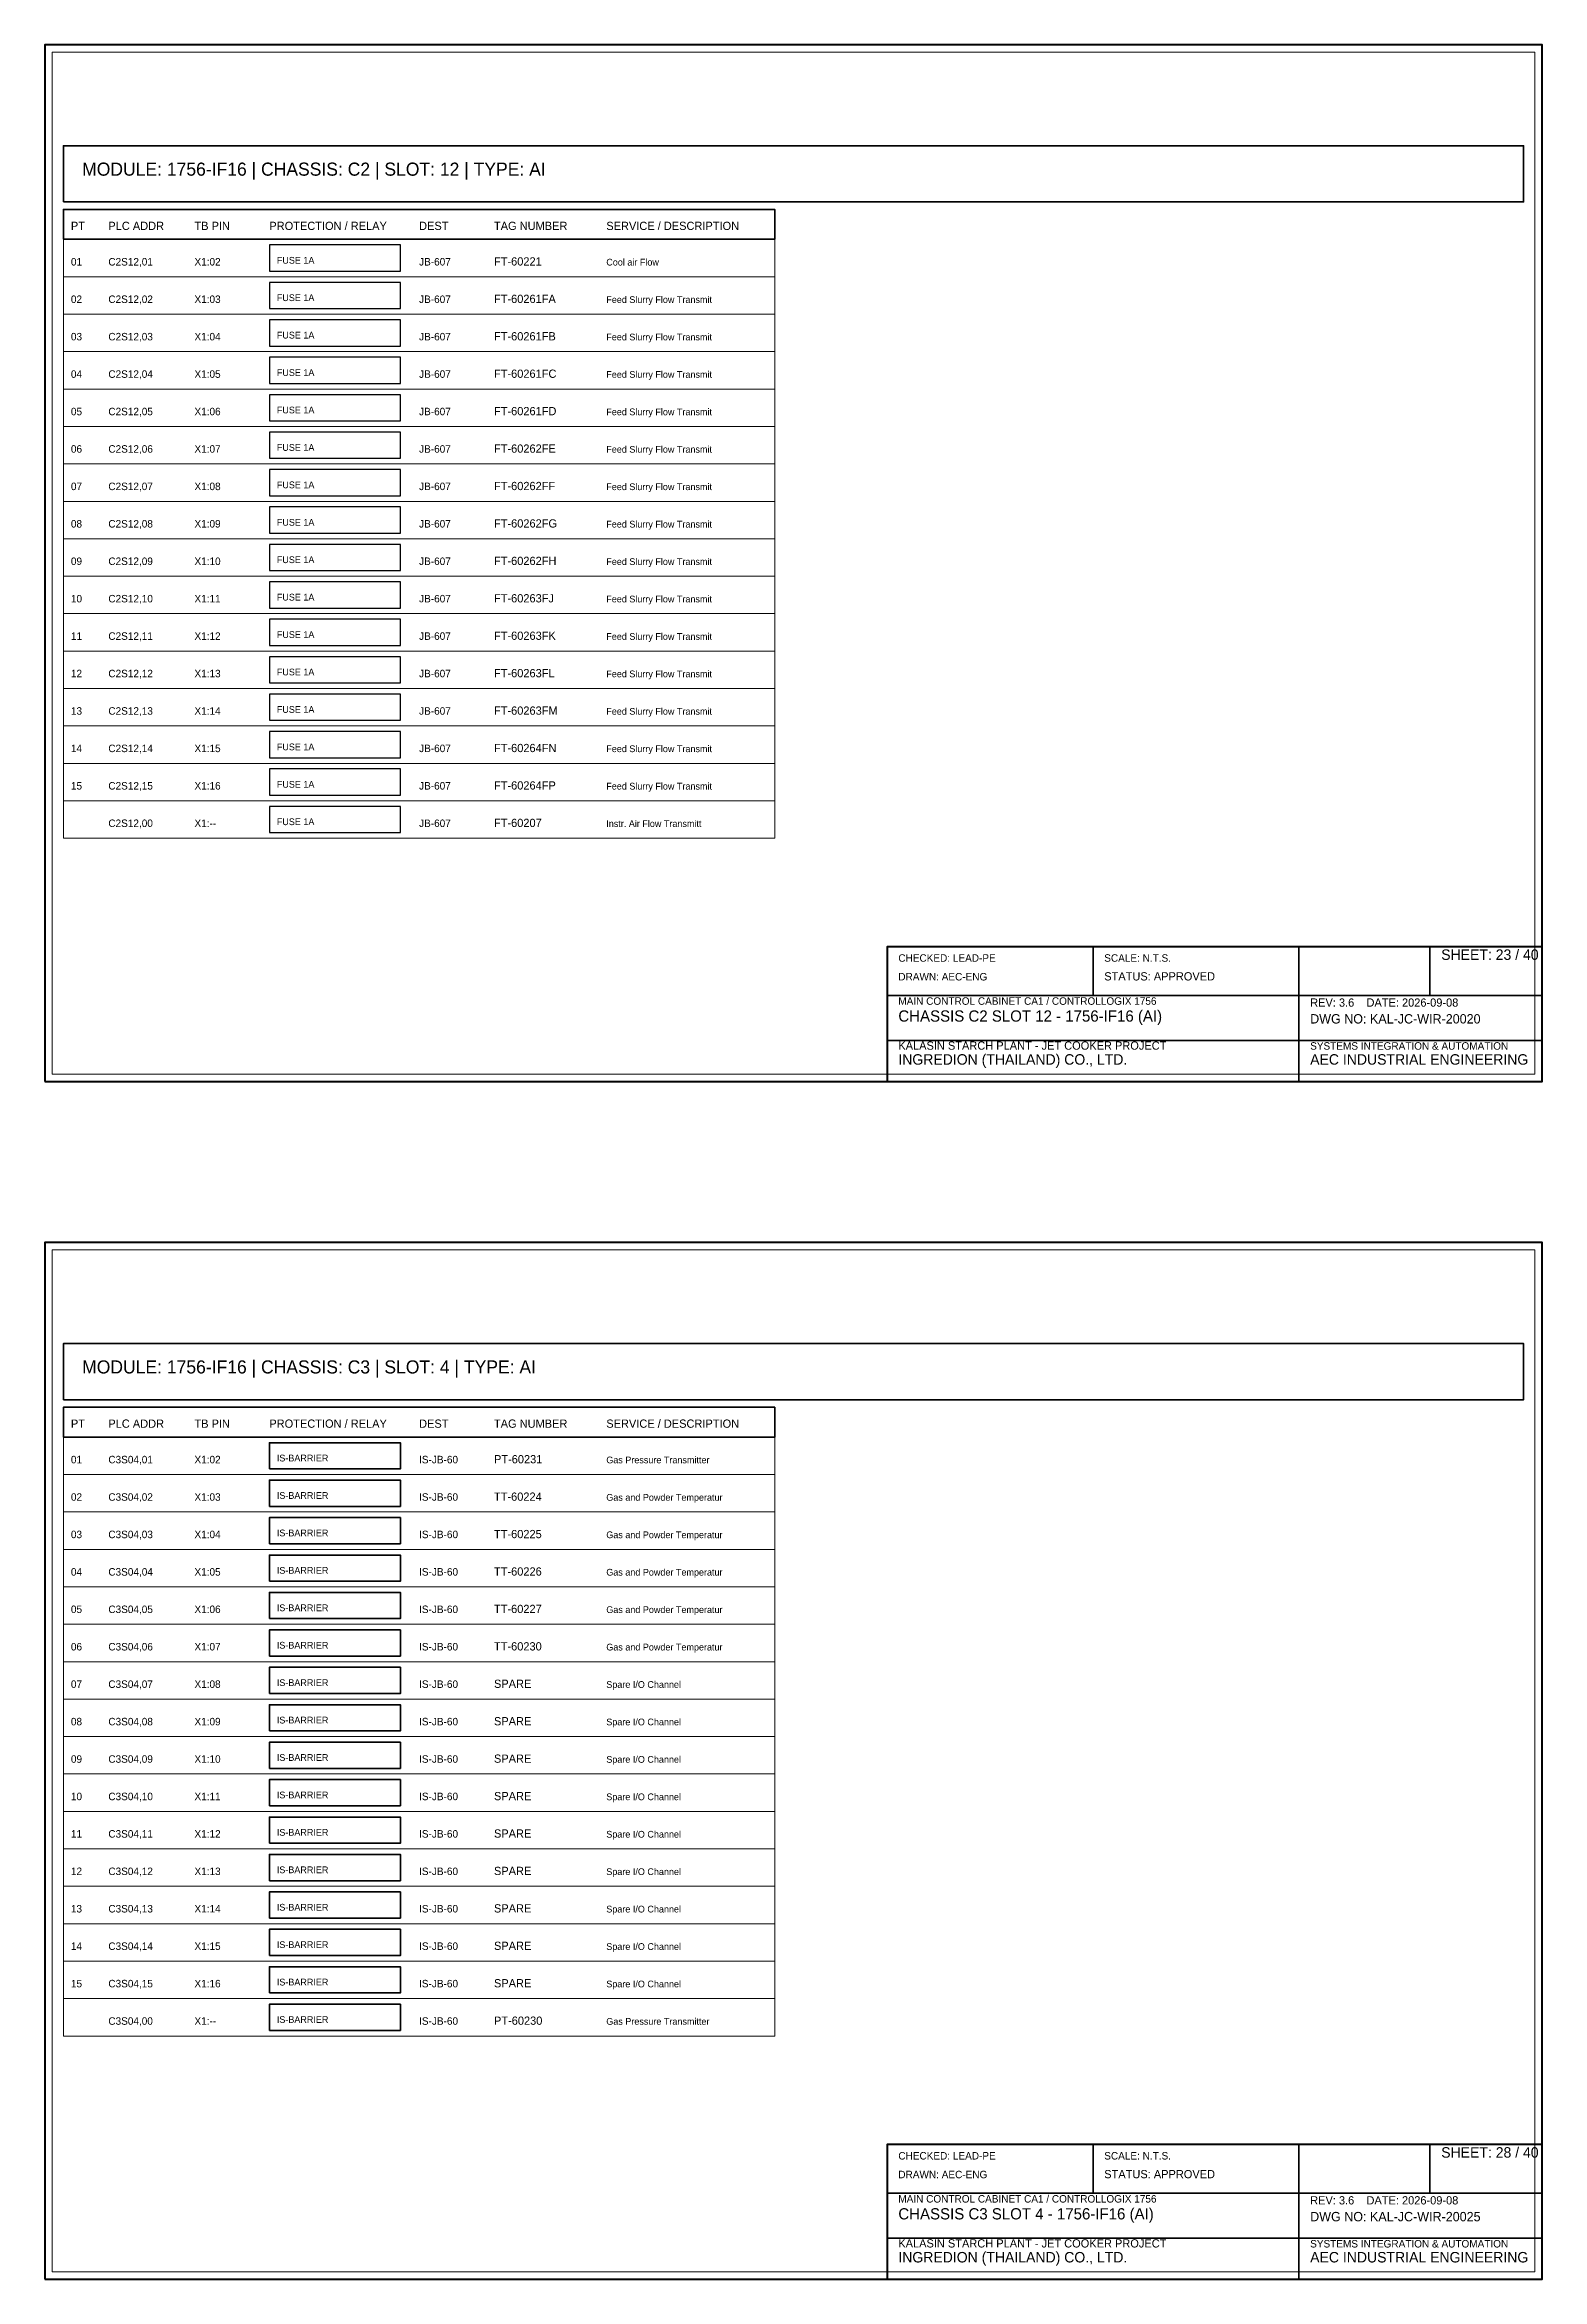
# Model space of a CAD drawing. Header units: millimetres. Extents: x 0 to 2200, y -2240 to 277.
# Drawn here: x 900 to 1300, y -1600 to -1003 of the extents above; entities that cross this region are included whole.
import ezdxf

# ---------------------------------------------------------------- set-up
doc = ezdxf.new("R2010")
doc.units = ezdxf.units.MM
for name, color, linetype, lineweight in [('0_BORDER', 7, 'Continuous', 70), ('0_TITLE_BLOCK', 4, 'Continuous', 35), ('IE-CABLE', 6, 'Continuous', 25), ('IE-EQUIP', 2, 'Continuous', 35), ('IE-WIRE', 1, 'Continuous', 25), ('IS_BARRIERS', 140, 'Continuous', 35), ('NOTATIONS', 8, 'Continuous', 18), ('TER', 3, 'Continuous', 35), ('TEXTS', 7, 'Continuous', 25)]:
    doc.layers.add(name, color=color, linetype=linetype, lineweight=lineweight)

msp = doc.modelspace()

# ---------------------------------------------------------------- linework, layer by layer
at = {"layer": '0_BORDER'}
for points in [[(900, -1280), (1300, -1280), (1300, -1003), (900, -1003)], [(1125, -1280), (1300, -1280), (1300, -1244), (1125, -1244)], [(900, -1600), (1300, -1600), (1300, -1323), (900, -1323)], [(1125, -1600), (1300, -1600), (1300, -1564), (1125, -1564)]]:
    msp.add_lwpolyline(points, close=True, dxfattribs=at)
at = {"layer": '0_TITLE_BLOCK'}
for p, q in [((1180, -1257), (1180, -1244)), ((1235, -1257), (1235, -1244)), ((1270, -1257), (1270, -1244)), ((1125, -1257), (1300, -1257)), ((1235, -1280), (1235, -1257)), ((1125, -1269), (1300, -1269)), ((1180, -1577), (1180, -1564)), ((1235, -1577), (1235, -1564)), ((1270, -1577), (1270, -1564)), ((1125, -1577), (1300, -1577)), ((1235, -1600), (1235, -1577)), ((1125, -1589), (1300, -1589))]:
    msp.add_line(p, q, dxfattribs=at)
for points in [[(905, -1055), (1095, -1055), (1095, -1047), (905, -1047)], [(905, -1375), (1095, -1375), (1095, -1367), (905, -1367)]]:
    msp.add_lwpolyline(points, close=True, dxfattribs=at)
at = {"layer": 'IE-EQUIP'}
for points in [[(905, -1045), (1295, -1045), (1295, -1030), (905, -1030)], [(905, -1365), (1295, -1365), (1295, -1350), (905, -1350)]]:
    msp.add_lwpolyline(points, close=True, dxfattribs=at)
at = {"layer": 'IE-WIRE'}
for points in [[(960, -1063.5), (995, -1063.5), (995, -1056.5), (960, -1056.5)], [(960, -1073.5), (995, -1073.5), (995, -1066.5), (960, -1066.5)], [(960, -1083.5), (995, -1083.5), (995, -1076.5), (960, -1076.5)], [(960, -1093.5), (995, -1093.5), (995, -1086.5), (960, -1086.5)], [(960, -1103.5), (995, -1103.5), (995, -1096.5), (960, -1096.5)], [(960, -1113.5), (995, -1113.5), (995, -1106.5), (960, -1106.5)], [(960, -1123.5), (995, -1123.5), (995, -1116.5), (960, -1116.5)], [(960, -1133.5), (995, -1133.5), (995, -1126.5), (960, -1126.5)], [(960, -1143.5), (995, -1143.5), (995, -1136.5), (960, -1136.5)], [(960, -1153.5), (995, -1153.5), (995, -1146.5), (960, -1146.5)], [(960, -1163.5), (995, -1163.5), (995, -1156.5), (960, -1156.5)], [(960, -1173.5), (995, -1173.5), (995, -1166.5), (960, -1166.5)], [(960, -1183.5), (995, -1183.5), (995, -1176.5), (960, -1176.5)], [(960, -1193.5), (995, -1193.5), (995, -1186.5), (960, -1186.5)], [(960, -1203.5), (995, -1203.5), (995, -1196.5), (960, -1196.5)], [(960, -1213.5), (995, -1213.5), (995, -1206.5), (960, -1206.5)]]:
    msp.add_lwpolyline(points, close=True, dxfattribs=at)
at = {"layer": 'IS_BARRIERS'}
for points in [[(960, -1383.5), (995, -1383.5), (995, -1376.5), (960, -1376.5)], [(960, -1393.5), (995, -1393.5), (995, -1386.5), (960, -1386.5)], [(960, -1403.5), (995, -1403.5), (995, -1396.5), (960, -1396.5)], [(960, -1413.5), (995, -1413.5), (995, -1406.5), (960, -1406.5)], [(960, -1423.5), (995, -1423.5), (995, -1416.5), (960, -1416.5)], [(960, -1433.5), (995, -1433.5), (995, -1426.5), (960, -1426.5)], [(960, -1443.5), (995, -1443.5), (995, -1436.5), (960, -1436.5)], [(960, -1453.5), (995, -1453.5), (995, -1446.5), (960, -1446.5)], [(960, -1463.5), (995, -1463.5), (995, -1456.5), (960, -1456.5)], [(960, -1473.5), (995, -1473.5), (995, -1466.5), (960, -1466.5)], [(960, -1483.5), (995, -1483.5), (995, -1476.5), (960, -1476.5)], [(960, -1493.5), (995, -1493.5), (995, -1486.5), (960, -1486.5)], [(960, -1503.5), (995, -1503.5), (995, -1496.5), (960, -1496.5)], [(960, -1513.5), (995, -1513.5), (995, -1506.5), (960, -1506.5)], [(960, -1523.5), (995, -1523.5), (995, -1516.5), (960, -1516.5)], [(960, -1533.5), (995, -1533.5), (995, -1526.5), (960, -1526.5)]]:
    msp.add_lwpolyline(points, close=True, dxfattribs=at)
at = {"layer": 'NOTATIONS'}
for points in [[(902, -1278), (1298, -1278), (1298, -1005), (902, -1005)], [(905, -1065), (1095, -1065), (1095, -1055), (905, -1055)], [(905, -1075), (1095, -1075), (1095, -1065), (905, -1065)], [(905, -1085), (1095, -1085), (1095, -1075), (905, -1075)], [(905, -1095), (1095, -1095), (1095, -1085), (905, -1085)], [(905, -1105), (1095, -1105), (1095, -1095), (905, -1095)], [(905, -1115), (1095, -1115), (1095, -1105), (905, -1105)], [(905, -1125), (1095, -1125), (1095, -1115), (905, -1115)], [(905, -1135), (1095, -1135), (1095, -1125), (905, -1125)], [(905, -1145), (1095, -1145), (1095, -1135), (905, -1135)], [(905, -1155), (1095, -1155), (1095, -1145), (905, -1145)], [(905, -1165), (1095, -1165), (1095, -1155), (905, -1155)], [(905, -1175), (1095, -1175), (1095, -1165), (905, -1165)], [(905, -1185), (1095, -1185), (1095, -1175), (905, -1175)], [(905, -1195), (1095, -1195), (1095, -1185), (905, -1185)], [(905, -1205), (1095, -1205), (1095, -1195), (905, -1195)], [(905, -1215), (1095, -1215), (1095, -1205), (905, -1205)], [(902, -1598), (1298, -1598), (1298, -1325), (902, -1325)], [(905, -1385), (1095, -1385), (1095, -1375), (905, -1375)], [(905, -1395), (1095, -1395), (1095, -1385), (905, -1385)], [(905, -1405), (1095, -1405), (1095, -1395), (905, -1395)], [(905, -1415), (1095, -1415), (1095, -1405), (905, -1405)], [(905, -1425), (1095, -1425), (1095, -1415), (905, -1415)], [(905, -1435), (1095, -1435), (1095, -1425), (905, -1425)], [(905, -1445), (1095, -1445), (1095, -1435), (905, -1435)], [(905, -1455), (1095, -1455), (1095, -1445), (905, -1445)], [(905, -1465), (1095, -1465), (1095, -1455), (905, -1455)], [(905, -1475), (1095, -1475), (1095, -1465), (905, -1465)], [(905, -1485), (1095, -1485), (1095, -1475), (905, -1475)], [(905, -1495), (1095, -1495), (1095, -1485), (905, -1485)], [(905, -1505), (1095, -1505), (1095, -1495), (905, -1495)], [(905, -1515), (1095, -1515), (1095, -1505), (905, -1505)], [(905, -1525), (1095, -1525), (1095, -1515), (905, -1515)], [(905, -1535), (1095, -1535), (1095, -1525), (905, -1525)]]:
    msp.add_lwpolyline(points, close=True, dxfattribs=at)

# ---------------------------------------------------------------- texts
at = {"layer": '0_TITLE_BLOCK'}
for s, height, p in [('MODULE: 1756-IF16 | CHASSIS: C2 | SLOT: 12 | TYPE: AI', 3.5, (910, -1038)), ('PT', 2.2, (907, -1052.5)), ('PLC ADDR', 2.2, (917, -1052.5)), ('TB PIN', 2.2, (940, -1052.5)), ('PROTECTION / RELAY', 2.2, (960, -1052.5)), ('DEST', 2.2, (1000, -1052.5)), ('TAG NUMBER', 2.2, (1020, -1052.5)), ('SERVICE / DESCRIPTION', 2.2, (1050, -1052.5)), ('SHEET: 23 / 40', 2.8, (1273, -1247.5)), ('STATUS: APPROVED', 2.2, (1183, -1253)), ('CHASSIS C2 SLOT 12 - 1756-IF16 (AI)', 3, (1128, -1264)), ('INGREDION (THAILAND) CO., LTD.', 2.8, (1128, -1275.5)), ('AEC INDUSTRIAL ENGINEERING', 2.8, (1238, -1275.5)), ('MODULE: 1756-IF16 | CHASSIS: C3 | SLOT: 4 | TYPE: AI', 3.5, (910, -1358)), ('PT', 2.2, (907, -1372.5)), ('PLC ADDR', 2.2, (917, -1372.5)), ('TB PIN', 2.2, (940, -1372.5)), ('PROTECTION / RELAY', 2.2, (960, -1372.5)), ('DEST', 2.2, (1000, -1372.5)), ('TAG NUMBER', 2.2, (1020, -1372.5)), ('SERVICE / DESCRIPTION', 2.2, (1050, -1372.5)), ('SHEET: 28 / 40', 2.8, (1273, -1567.5)), ('STATUS: APPROVED', 2.2, (1183, -1573)), ('CHASSIS C3 SLOT 4 - 1756-IF16 (AI)', 3, (1128, -1584)), ('INGREDION (THAILAND) CO., LTD.', 2.8, (1128, -1595.5)), ('AEC INDUSTRIAL ENGINEERING', 2.8, (1238, -1595.5))]:
    msp.add_text(s, height=height, dxfattribs=at).set_placement(p)
at = {"layer": 'IE-CABLE'}
for s, p in [('JB-607', (1000, -1062)), ('JB-607', (1000, -1072)), ('JB-607', (1000, -1082)), ('JB-607', (1000, -1092)), ('JB-607', (1000, -1102)), ('JB-607', (1000, -1112)), ('JB-607', (1000, -1122)), ('JB-607', (1000, -1132)), ('JB-607', (1000, -1142)), ('JB-607', (1000, -1152)), ('JB-607', (1000, -1162)), ('JB-607', (1000, -1172)), ('JB-607', (1000, -1182)), ('JB-607', (1000, -1192)), ('JB-607', (1000, -1202)), ('JB-607', (1000, -1212)), ('IS-JB-60', (1000, -1382)), ('IS-JB-60', (1000, -1392)), ('IS-JB-60', (1000, -1402)), ('IS-JB-60', (1000, -1412)), ('IS-JB-60', (1000, -1422)), ('IS-JB-60', (1000, -1432)), ('IS-JB-60', (1000, -1442)), ('IS-JB-60', (1000, -1452)), ('IS-JB-60', (1000, -1462)), ('IS-JB-60', (1000, -1472)), ('IS-JB-60', (1000, -1482)), ('IS-JB-60', (1000, -1492)), ('IS-JB-60', (1000, -1502)), ('IS-JB-60', (1000, -1512)), ('IS-JB-60', (1000, -1522)), ('IS-JB-60', (1000, -1532))]:
    msp.add_text(s, height=2, dxfattribs=at).set_placement(p)
at = {"layer": 'IE-WIRE'}
for p in [(962, -1061.5), (962, -1071.5), (962, -1081.5), (962, -1091.5), (962, -1101.5), (962, -1111.5), (962, -1121.5), (962, -1131.5), (962, -1141.5), (962, -1151.5), (962, -1161.5), (962, -1171.5), (962, -1181.5), (962, -1191.5), (962, -1201.5), (962, -1211.5)]:
    msp.add_text('FUSE 1A', height=1.8, dxfattribs=at).set_placement(p)
at = {"layer": 'IS_BARRIERS'}
for p in [(962, -1381.5), (962, -1391.5), (962, -1401.5), (962, -1411.5), (962, -1421.5), (962, -1431.5), (962, -1441.5), (962, -1451.5), (962, -1461.5), (962, -1471.5), (962, -1481.5), (962, -1491.5), (962, -1501.5), (962, -1511.5), (962, -1521.5), (962, -1531.5)]:
    msp.add_text('IS-BARRIER', height=1.8, dxfattribs=at).set_placement(p)
at = {"layer": 'TER'}
for s, p in [('X1:02', (940, -1062)), ('X1:03', (940, -1072)), ('X1:04', (940, -1082)), ('X1:05', (940, -1092)), ('X1:06', (940, -1102)), ('X1:07', (940, -1112)), ('X1:08', (940, -1122)), ('X1:09', (940, -1132)), ('X1:10', (940, -1142)), ('X1:11', (940, -1152)), ('X1:12', (940, -1162)), ('X1:13', (940, -1172)), ('X1:14', (940, -1182)), ('X1:15', (940, -1192)), ('X1:16', (940, -1202)), ('X1:--', (940, -1212)), ('X1:02', (940, -1382)), ('X1:03', (940, -1392)), ('X1:04', (940, -1402)), ('X1:05', (940, -1412)), ('X1:06', (940, -1422)), ('X1:07', (940, -1432)), ('X1:08', (940, -1442)), ('X1:09', (940, -1452)), ('X1:10', (940, -1462)), ('X1:11', (940, -1472)), ('X1:12', (940, -1482)), ('X1:13', (940, -1492)), ('X1:14', (940, -1502)), ('X1:15', (940, -1512)), ('X1:16', (940, -1522)), ('X1:--', (940, -1532))]:
    msp.add_text(s, height=2, dxfattribs=at).set_placement(p)
at = {"layer": 'TEXTS'}
for s, height, p in [('01', 2, (907, -1062)), ('C2S12,01', 2, (917, -1062)), ('FT-60221', 2.2, (1020, -1062)), ('Cool air Flow', 1.8, (1050, -1062)), ('02', 2, (907, -1072)), ('C2S12,02', 2, (917, -1072)), ('FT-60261FA', 2.2, (1020, -1072)), ('Feed Slurry Flow Transmit', 1.8, (1050, -1072)), ('03', 2, (907, -1082)), ('C2S12,03', 2, (917, -1082)), ('FT-60261FB', 2.2, (1020, -1082)), ('Feed Slurry Flow Transmit', 1.8, (1050, -1082)), ('04', 2, (907, -1092)), ('C2S12,04', 2, (917, -1092)), ('FT-60261FC', 2.2, (1020, -1092)), ('Feed Slurry Flow Transmit', 1.8, (1050, -1092)), ('05', 2, (907, -1102)), ('C2S12,05', 2, (917, -1102)), ('FT-60261FD', 2.2, (1020, -1102)), ('Feed Slurry Flow Transmit', 1.8, (1050, -1102)), ('06', 2, (907, -1112)), ('C2S12,06', 2, (917, -1112)), ('FT-60262FE', 2.2, (1020, -1112)), ('Feed Slurry Flow Transmit', 1.8, (1050, -1112)), ('07', 2, (907, -1122)), ('C2S12,07', 2, (917, -1122)), ('FT-60262FF', 2.2, (1020, -1122)), ('Feed Slurry Flow Transmit', 1.8, (1050, -1122)), ('08', 2, (907, -1132)), ('C2S12,08', 2, (917, -1132)), ('FT-60262FG', 2.2, (1020, -1132)), ('Feed Slurry Flow Transmit', 1.8, (1050, -1132)), ('09', 2, (907, -1142)), ('C2S12,09', 2, (917, -1142)), ('FT-60262FH', 2.2, (1020, -1142)), ('Feed Slurry Flow Transmit', 1.8, (1050, -1142)), ('10', 2, (907, -1152)), ('C2S12,10', 2, (917, -1152)), ('FT-60263FJ', 2.2, (1020, -1152)), ('Feed Slurry Flow Transmit', 1.8, (1050, -1152)), ('11', 2, (907, -1162)), ('C2S12,11', 2, (917, -1162)), ('FT-60263FK', 2.2, (1020, -1162)), ('Feed Slurry Flow Transmit', 1.8, (1050, -1162)), ('12', 2, (907, -1172)), ('C2S12,12', 2, (917, -1172)), ('FT-60263FL', 2.2, (1020, -1172)), ('Feed Slurry Flow Transmit', 1.8, (1050, -1172)), ('13', 2, (907, -1182)), ('C2S12,13', 2, (917, -1182)), ('FT-60263FM', 2.2, (1020, -1182)), ('Feed Slurry Flow Transmit', 1.8, (1050, -1182)), ('14', 2, (907, -1192)), ('C2S12,14', 2, (917, -1192)), ('FT-60264FN', 2.2, (1020, -1192)), ('Feed Slurry Flow Transmit', 1.8, (1050, -1192)), ('FT-60264FP', 2.2, (1020, -1202)), ('15', 2, (907, -1202)), ('C2S12,15', 2, (917, -1202)), ('Feed Slurry Flow Transmit', 1.8, (1050, -1202)), ('C2S12,00', 2, (917, -1212)), ('FT-60207', 2.2, (1020, -1212)), ('Instr. Air Flow Transmitt', 1.8, (1050, -1212)), ('CHECKED: LEAD-PE', 2, (1128, -1248)), ('SCALE: N.T.S.', 2, (1183, -1248)), ('DRAWN: AEC-ENG', 2, (1128, -1253)), ('MAIN CONTROL CABINET CA1 / CONTROLLOGIX 1756', 2, (1128, -1259.5)), ('REV: 3.6    DATE: 2026-09-08', 2.2, (1238, -1260)), ('DWG NO: KAL-JC-WIR-20020', 2.5, (1238, -1264.5)), ('KALASIN STARCH PLANT - JET COOKER PROJECT', 2.2, (1128, -1271.5)), ('SYSTEMS INTEGRATION & AUTOMATION', 2, (1238, -1271.5)), ('01', 2, (907, -1382)), ('C3S04,01', 2, (917, -1382)), ('PT-60231', 2.2, (1020, -1382)), ('Gas Pressure Transmitter ', 1.8, (1050, -1382)), ('02', 2, (907, -1392)), ('C3S04,02', 2, (917, -1392)), ('TT-60224', 2.2, (1020, -1392)), ('Gas and Powder Temperatur', 1.8, (1050, -1392)), ('03', 2, (907, -1402)), ('C3S04,03', 2, (917, -1402)), ('TT-60225', 2.2, (1020, -1402)), ('Gas and Powder Temperatur', 1.8, (1050, -1402)), ('04', 2, (907, -1412)), ('C3S04,04', 2, (917, -1412)), ('TT-60226', 2.2, (1020, -1412)), ('Gas and Powder Temperatur', 1.8, (1050, -1412)), ('05', 2, (907, -1422)), ('C3S04,05', 2, (917, -1422)), ('TT-60227', 2.2, (1020, -1422)), ('Gas and Powder Temperatur', 1.8, (1050, -1422)), ('06', 2, (907, -1432)), ('C3S04,06', 2, (917, -1432)), ('TT-60230', 2.2, (1020, -1432)), ('Gas and Powder Temperatur', 1.8, (1050, -1432)), ('07', 2, (907, -1442)), ('C3S04,07', 2, (917, -1442)), ('SPARE', 2.2, (1020, -1442)), ('Spare I/O Channel', 1.8, (1050, -1442)), ('08', 2, (907, -1452)), ('C3S04,08', 2, (917, -1452)), ('SPARE', 2.2, (1020, -1452)), ('Spare I/O Channel', 1.8, (1050, -1452)), ('09', 2, (907, -1462)), ('C3S04,09', 2, (917, -1462)), ('SPARE', 2.2, (1020, -1462)), ('Spare I/O Channel', 1.8, (1050, -1462)), ('10', 2, (907, -1472)), ('C3S04,10', 2, (917, -1472)), ('SPARE', 2.2, (1020, -1472)), ('Spare I/O Channel', 1.8, (1050, -1472)), ('11', 2, (907, -1482)), ('C3S04,11', 2, (917, -1482)), ('SPARE', 2.2, (1020, -1482)), ('Spare I/O Channel', 1.8, (1050, -1482)), ('12', 2, (907, -1492)), ('C3S04,12', 2, (917, -1492)), ('SPARE', 2.2, (1020, -1492)), ('Spare I/O Channel', 1.8, (1050, -1492)), ('13', 2, (907, -1502)), ('C3S04,13', 2, (917, -1502)), ('SPARE', 2.2, (1020, -1502)), ('Spare I/O Channel', 1.8, (1050, -1502)), ('14', 2, (907, -1512)), ('C3S04,14', 2, (917, -1512)), ('SPARE', 2.2, (1020, -1512)), ('Spare I/O Channel', 1.8, (1050, -1512)), ('15', 2, (907, -1522)), ('C3S04,15', 2, (917, -1522)), ('SPARE', 2.2, (1020, -1522)), ('Spare I/O Channel', 1.8, (1050, -1522)), ('C3S04,00', 2, (917, -1532)), ('PT-60230', 2.2, (1020, -1532)), ('Gas Pressure Transmitter ', 1.8, (1050, -1532)), ('CHECKED: LEAD-PE', 2, (1128, -1568)), ('SCALE: N.T.S.', 2, (1183, -1568)), ('DRAWN: AEC-ENG', 2, (1128, -1573)), ('MAIN CONTROL CABINET CA1 / CONTROLLOGIX 1756', 2, (1128, -1579.5)), ('REV: 3.6    DATE: 2026-09-08', 2.2, (1238, -1580)), ('DWG NO: KAL-JC-WIR-20025', 2.5, (1238, -1584.5)), ('KALASIN STARCH PLANT - JET COOKER PROJECT', 2.2, (1128, -1591.5)), ('SYSTEMS INTEGRATION & AUTOMATION', 2, (1238, -1591.5))]:
    msp.add_text(s, height=height, dxfattribs=at).set_placement(p)

doc.saveas('drawing.dxf')
